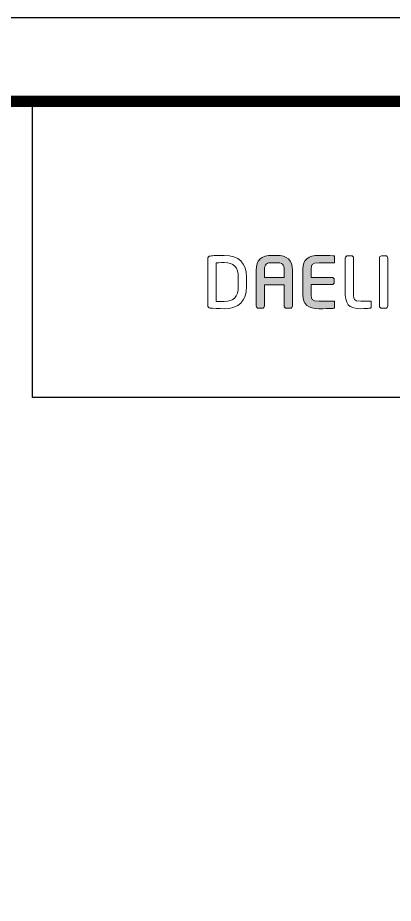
# Model space of a CAD drawing. Extents: x 16296675204 to 16296683393, y -37409618576 to -37409617244.
# Drawn here: x 16296675814.6 to 16296675864.3, y -37409617484.3 to -37409617367.1 of the extents above; entities that cross this region are included whole.
import ezdxf

# ---------------------------------------------------------------- set-up
doc = ezdxf.new("R2010")
doc.units = 0
doc.header["$LTSCALE"] = 10
doc.header["$MEASUREMENT"] = 0
doc.layers.get('0').update_dxf_attribs({"linetype": 'CONTINUOUS'})
doc.layers.add('레이어 1', color=7, linetype='CONTINUOUS', lineweight=0)

msp = doc.modelspace()

# ---------------------------------------------------------------- hatches: boundary and pattern name
at = {"layer": '레이어 1'}
h = msp.add_hatch(color=5, dxfattribs=at)
h.dxf.hatch_style = 2
edge = h.paths.add_edge_path()
edge.add_spline(control_points=[(16296675849.874901, -37409617401.479279), (16296675849.874901, -37409617401.479279), (16296675847.27178, -37409617401.479279), (16296675847.27178, -37409617401.479279), (16296675847.27178, -37409617401.382523), (16296675847.27178, -37409617400.551033), (16296675847.27178, -37409617400.551033), (16296675847.27178, -37409617399.68309), (16296675847.529791, -37409617399.535812), (16296675848.303841, -37409617399.535812), (16296675848.303841, -37409617399.535812), (16296675848.84362, -37409617399.535812), (16296675848.84362, -37409617399.535812), (16296675849.617241, -37409617399.535812), (16296675849.874901, -37409617399.68309), (16296675849.874901, -37409617400.551033), (16296675849.874901, -37409617400.551033), (16296675849.874901, -37409617401.382523), (16296675849.874901, -37409617401.479279)], knot_values=[0, 0, 0, 0, 1, 1, 1, 2, 2, 2, 3, 3, 3, 4, 4, 4, 5, 5, 5, 6, 6, 6, 6], degree=3, periodic=0)
edge = h.paths.add_edge_path()
edge.add_spline(control_points=[(16296675848.84362, -37409617398.561607), (16296675848.84362, -37409617398.561607), (16296675848.303841, -37409617398.561607), (16296675848.303841, -37409617398.561607), (16296675846.82922, -37409617398.561607), (16296675846.171761, -37409617399.174973), (16296675846.171761, -37409617400.551033), (16296675846.171761, -37409617400.551033), (16296675846.171761, -37409617405.258621), (16296675846.171761, -37409617405.258621), (16296675846.171761, -37409617405.424141), (16296675846.306259, -37409617405.564392), (16296675846.465019, -37409617405.564392), (16296675846.465019, -37409617405.564392), (16296675846.980009, -37409617405.564392), (16296675846.980009, -37409617405.564392), (16296675847.16254, -37409617405.564392), (16296675847.27178, -37409617405.409401), (16296675847.27178, -37409617405.258621), (16296675847.27178, -37409617405.258621), (16296675847.27178, -37409617402.553436), (16296675847.27178, -37409617402.447884), (16296675847.27178, -37409617402.447884), (16296675849.874901, -37409617402.447884), (16296675849.874901, -37409617402.447884), (16296675849.874901, -37409617402.553436), (16296675849.874901, -37409617405.258621), (16296675849.874901, -37409617405.258621), (16296675849.874901, -37409617405.427277), (16296675850.0079, -37409617405.564392), (16296675850.171749, -37409617405.564392), (16296675850.171749, -37409617405.564392), (16296675850.68042, -37409617405.564392), (16296675850.68042, -37409617405.564392), (16296675850.858749, -37409617405.564392), (16296675850.97876, -37409617405.406227), (16296675850.97876, -37409617405.258621), (16296675850.97876, -37409617405.258621), (16296675850.97876, -37409617400.551033), (16296675850.97876, -37409617400.551033), (16296675850.97876, -37409617399.174973), (16296675850.320009, -37409617398.561607), (16296675848.84362, -37409617398.561607)], knot_values=[0, 0, 0, 0, 1, 1, 1, 2, 2, 2, 3, 3, 3, 4, 4, 4, 5, 5, 5, 6, 6, 6, 7, 7, 7, 8, 8, 8, 9, 9, 9, 10, 10, 10, 11, 11, 11, 12, 12, 12, 13, 13, 13, 14, 14, 14, 14], degree=3, periodic=0)
h = msp.add_hatch(color=5, dxfattribs=at)
h.dxf.hatch_style = 2
edge = h.paths.add_edge_path()
edge.add_spline(control_points=[(16296675852.37772, -37409617400.360626), (16296675852.37772, -37409617400.360626), (16296675852.37772, -37409617403.82608), (16296675852.37772, -37409617403.82608), (16296675852.37772, -37409617405.038383), (16296675853.07015, -37409617405.627167), (16296675854.49497, -37409617405.627167), (16296675855.123911, -37409617405.627167), (16296675855.979931, -37409617405.615623), (16296675856.32221, -37409617405.583687), (16296675856.317289, -37409617405.583687), (16296675856.488171, -37409617405.5672), (16296675856.488171, -37409617405.5672), (16296675856.488171, -37409617405.5672), (16296675856.537621, -37409617405.562302), (16296675856.537621, -37409617405.562302), (16296675856.537621, -37409617405.562302), (16296675856.537621, -37409617404.635094), (16296675856.537621, -37409617404.635094), (16296675856.537621, -37409617404.635094), (16296675854.502781, -37409617404.635094), (16296675854.502781, -37409617404.635094), (16296675853.48333, -37409617404.635094), (16296675853.48333, -37409617404.347527), (16296675853.48333, -37409617403.82608), (16296675853.48333, -37409617403.82608), (16296675853.48333, -37409617402.541862), (16296675853.48333, -37409617402.441559), (16296675853.5881, -37409617402.441559), (16296675856.218571, -37409617402.441559), (16296675856.218571, -37409617402.441559), (16296675856.39085, -37409617402.441559), (16296675856.5312, -37409617402.30481), (16296675856.5312, -37409617402.136482), (16296675856.5312, -37409617402.136482), (16296675856.5312, -37409617401.792801), (16296675856.5312, -37409617401.792801), (16296675856.5312, -37409617401.623444), (16296675856.39085, -37409617401.486313), (16296675856.218571, -37409617401.486313), (16296675856.218571, -37409617401.486313), (16296675853.5881, -37409617401.486313), (16296675853.48333, -37409617401.486313), (16296675853.48333, -37409617401.386719), (16296675853.48333, -37409617400.360626), (16296675853.48333, -37409617400.360626), (16296675853.48333, -37409617399.839851), (16296675853.48333, -37409617399.552994), (16296675854.502781, -37409617399.552994), (16296675854.502781, -37409617399.552994), (16296675856.536819, -37409617399.561073), (16296675856.536819, -37409617399.561073), (16296675856.536819, -37409617399.561073), (16296675856.536819, -37409617398.639458), (16296675856.536819, -37409617398.639458), (16296675856.536819, -37409617398.639458), (16296675856.32106, -37409617398.616318), (16296675856.32106, -37409617398.616318), (16296675855.920851, -37409617398.5802), (16296675855.0033, -37409617398.561607), (16296675854.49497, -37409617398.561607), (16296675853.07015, -37409617398.561607), (16296675852.37772, -37409617399.149696), (16296675852.37772, -37409617400.360626)], knot_values=[0, 0, 0, 0, 1, 1, 1, 2, 2, 2, 3, 3, 3, 4, 4, 4, 5, 5, 5, 6, 6, 6, 7, 7, 7, 8, 8, 8, 9, 9, 9, 10, 10, 10, 11, 11, 11, 12, 12, 12, 13, 13, 13, 14, 14, 14, 15, 15, 15, 16, 16, 16, 17, 17, 17, 18, 18, 18, 19, 19, 19, 20, 20, 20, 21, 21, 21, 21], degree=3, periodic=0)

# ---------------------------------------------------------------- linework, layer by layer
at = {"color": 5, "ltscale": 0.5}
msp.add_line((16296675816.50938, -37409617417.36499), (16296675816.50938, -37409617378.17775), dxfattribs=at)
at = {"color": 5, "ltscale": 40}
msp.add_line((16296675920.552481, -37409617417.36499), (16296675816.50938, -37409617417.36499), dxfattribs=at)
at = {"ltscale": 0.5}
msp.add_lwpolyline([(16296675280.084169, -37409617844.102562), (16296675931.084169, -37409617844.102562), (16296675931.084169, -37409617367.102562), (16296675280.084169, -37409617367.102562)], close=True, dxfattribs=at)
at = {"color": 5, "linetype": 'ByBlock', "lineweight": 200, "const_width": 1.5}
msp.add_lwpolyline([(16296675290.552361, -37409617823.677841), (16296675920.552361, -37409617823.677841), (16296675920.552361, -37409617378.177841), (16296675290.552361, -37409617378.177841)], close=True, dxfattribs=at)
at = {"layer": '레이어 1', "color": 5}
for points, knots in [([(16296675841.94561, -37409617398.561607), (16296675841.25424, -37409617398.561607), (16296675840.357349, -37409617398.60405), (16296675840.06324, -37409617398.651382), (16296675839.879299, -37409617398.682251), (16296675839.761379, -37409617398.819717), (16296675839.761379, -37409617399.001373), (16296675839.761379, -37409617399.001373), (16296675839.761379, -37409617405.187759), (16296675839.761379, -37409617405.187759), (16296675839.761379, -37409617405.378189), (16296675839.88043, -37409617405.512161), (16296675840.07218, -37409617405.538803), (16296675840.350349, -37409617405.585083), (16296675841.244329, -37409617405.627167), (16296675841.94561, -37409617405.627167), (16296675843.87612, -37409617405.627167), (16296675844.89608, -37409617404.615097), (16296675844.89608, -37409617402.701431), (16296675844.89608, -37409617402.701431), (16296675844.89608, -37409617401.486656), (16296675844.89608, -37409617401.486656), (16296675844.89608, -37409617399.572998), (16296675843.87612, -37409617398.561607), (16296675841.94561, -37409617398.561607)], [0, 0, 0, 0, 1, 1, 1, 2, 2, 2, 3, 3, 3, 4, 4, 4, 5, 5, 5, 6, 6, 6, 7, 7, 7, 8, 8, 8, 8]), ([(16296675848.84362, -37409617398.561607), (16296675848.84362, -37409617398.561607), (16296675848.303841, -37409617398.561607), (16296675848.303841, -37409617398.561607), (16296675846.82922, -37409617398.561607), (16296675846.171761, -37409617399.174973), (16296675846.171761, -37409617400.551033), (16296675846.171761, -37409617400.551033), (16296675846.171761, -37409617405.258621), (16296675846.171761, -37409617405.258621), (16296675846.171761, -37409617405.424141), (16296675846.306259, -37409617405.564392), (16296675846.465019, -37409617405.564392), (16296675846.465019, -37409617405.564392), (16296675846.980009, -37409617405.564392), (16296675846.980009, -37409617405.564392), (16296675847.16254, -37409617405.564392), (16296675847.27178, -37409617405.409401), (16296675847.27178, -37409617405.258621), (16296675847.27178, -37409617405.258621), (16296675847.27178, -37409617402.553436), (16296675847.27178, -37409617402.447884), (16296675847.27178, -37409617402.447884), (16296675849.874901, -37409617402.447884), (16296675849.874901, -37409617402.447884), (16296675849.874901, -37409617402.553436), (16296675849.874901, -37409617405.258621), (16296675849.874901, -37409617405.258621), (16296675849.874901, -37409617405.427277), (16296675850.0079, -37409617405.564392), (16296675850.171749, -37409617405.564392), (16296675850.171749, -37409617405.564392), (16296675850.68042, -37409617405.564392), (16296675850.68042, -37409617405.564392), (16296675850.858749, -37409617405.564392), (16296675850.97876, -37409617405.406227), (16296675850.97876, -37409617405.258621), (16296675850.97876, -37409617405.258621), (16296675850.97876, -37409617400.551033), (16296675850.97876, -37409617400.551033), (16296675850.97876, -37409617399.174973), (16296675850.320009, -37409617398.561607), (16296675848.84362, -37409617398.561607)], [0, 0, 0, 0, 1, 1, 1, 2, 2, 2, 3, 3, 3, 4, 4, 4, 5, 5, 5, 6, 6, 6, 7, 7, 7, 8, 8, 8, 9, 9, 9, 10, 10, 10, 11, 11, 11, 12, 12, 12, 13, 13, 13, 14, 14, 14, 14]), ([(16296675852.37772, -37409617400.360626), (16296675852.37772, -37409617400.360626), (16296675852.37772, -37409617403.82608), (16296675852.37772, -37409617403.82608), (16296675852.37772, -37409617405.038383), (16296675853.07015, -37409617405.627167), (16296675854.49497, -37409617405.627167), (16296675855.123911, -37409617405.627167), (16296675855.979931, -37409617405.615623), (16296675856.32221, -37409617405.583687), (16296675856.317289, -37409617405.583687), (16296675856.488171, -37409617405.5672), (16296675856.488171, -37409617405.5672), (16296675856.488171, -37409617405.5672), (16296675856.537621, -37409617405.562302), (16296675856.537621, -37409617405.562302), (16296675856.537621, -37409617405.562302), (16296675856.537621, -37409617404.635094), (16296675856.537621, -37409617404.635094), (16296675856.537621, -37409617404.635094), (16296675854.502781, -37409617404.635094), (16296675854.502781, -37409617404.635094), (16296675853.48333, -37409617404.635094), (16296675853.48333, -37409617404.347527), (16296675853.48333, -37409617403.82608), (16296675853.48333, -37409617403.82608), (16296675853.48333, -37409617402.541862), (16296675853.48333, -37409617402.441559), (16296675853.5881, -37409617402.441559), (16296675856.218571, -37409617402.441559), (16296675856.218571, -37409617402.441559), (16296675856.39085, -37409617402.441559), (16296675856.5312, -37409617402.30481), (16296675856.5312, -37409617402.136482), (16296675856.5312, -37409617402.136482), (16296675856.5312, -37409617401.792801), (16296675856.5312, -37409617401.792801), (16296675856.5312, -37409617401.623444), (16296675856.39085, -37409617401.486313), (16296675856.218571, -37409617401.486313), (16296675856.218571, -37409617401.486313), (16296675853.5881, -37409617401.486313), (16296675853.48333, -37409617401.486313), (16296675853.48333, -37409617401.386719), (16296675853.48333, -37409617400.360626), (16296675853.48333, -37409617400.360626), (16296675853.48333, -37409617399.839851), (16296675853.48333, -37409617399.552994), (16296675854.502781, -37409617399.552994), (16296675854.502781, -37409617399.552994), (16296675856.536819, -37409617399.561073), (16296675856.536819, -37409617399.561073), (16296675856.536819, -37409617399.561073), (16296675856.536819, -37409617398.639458), (16296675856.536819, -37409617398.639458), (16296675856.536819, -37409617398.639458), (16296675856.32106, -37409617398.616318), (16296675856.32106, -37409617398.616318), (16296675855.920851, -37409617398.5802), (16296675855.0033, -37409617398.561607), (16296675854.49497, -37409617398.561607), (16296675853.07015, -37409617398.561607), (16296675852.37772, -37409617399.149696), (16296675852.37772, -37409617400.360626)], [0, 0, 0, 0, 1, 1, 1, 2, 2, 2, 3, 3, 3, 4, 4, 4, 5, 5, 5, 6, 6, 6, 7, 7, 7, 8, 8, 8, 9, 9, 9, 10, 10, 10, 11, 11, 11, 12, 12, 12, 13, 13, 13, 14, 14, 14, 15, 15, 15, 16, 16, 16, 17, 17, 17, 18, 18, 18, 19, 19, 19, 20, 20, 20, 21, 21, 21, 21]), ([(16296675858.304171, -37409617398.624397), (16296675858.133921, -37409617398.624397), (16296675857.98962, -37409617398.765022), (16296675857.98962, -37409617398.931931), (16296675857.98962, -37409617398.931931), (16296675857.98962, -37409617403.82608), (16296675857.98962, -37409617403.82608), (16296675857.98962, -37409617405.42202), (16296675859.07884, -37409617405.627167), (16296675860.027069, -37409617405.627167), (16296675860.72283, -37409617405.627167), (16296675860.90134, -37409617405.597702), (16296675861.107349, -37409617405.563339), (16296675861.107349, -37409617405.563339), (16296675861.22747, -37409617405.544418), (16296675861.22747, -37409617405.544418), (16296675861.22571, -37409617405.54512), (16296675861.386499, -37409617405.525131), (16296675861.386499, -37409617405.525131), (16296675861.386499, -37409617405.525131), (16296675861.4342, -37409617405.518806), (16296675861.4342, -37409617405.518806), (16296675861.4342, -37409617405.518806), (16296675861.4342, -37409617404.635094), (16296675861.4342, -37409617404.635094), (16296675861.4342, -37409617404.635094), (16296675860.0376, -37409617404.635094), (16296675860.0376, -37409617404.635094), (16296675859.092859, -37409617404.635094), (16296675859.092859, -37409617404.27845), (16296675859.092859, -37409617403.932327), (16296675859.092859, -37409617403.932327), (16296675859.092859, -37409617398.931931), (16296675859.092859, -37409617398.931931), (16296675859.092859, -37409617398.765022), (16296675858.94978, -37409617398.624397), (16296675858.78005, -37409617398.624397), (16296675858.78005, -37409617398.624397), (16296675858.304171, -37409617398.624397), (16296675858.304171, -37409617398.624397)], [0, 0, 0, 0, 1, 1, 1, 2, 2, 2, 3, 3, 3, 4, 4, 4, 5, 5, 5, 6, 6, 6, 7, 7, 7, 8, 8, 8, 9, 9, 9, 10, 10, 10, 11, 11, 11, 12, 12, 12, 13, 13, 13, 13]), ([(16296675862.79958, -37409617398.624397), (16296675862.61582, -37409617398.624397), (16296675862.50606, -37409617398.776237), (16296675862.50606, -37409617398.922829), (16296675862.50606, -37409617398.922829), (16296675862.50606, -37409617405.258621), (16296675862.50606, -37409617405.258621), (16296675862.50606, -37409617405.427277), (16296675862.63793, -37409617405.564392), (16296675862.79958, -37409617405.564392), (16296675862.79958, -37409617405.564392), (16296675863.313669, -37409617405.564392), (16296675863.313669, -37409617405.564392), (16296675863.497789, -37409617405.564392), (16296675863.607731, -37409617405.409401), (16296675863.607731, -37409617405.258621), (16296675863.607731, -37409617405.258621), (16296675863.607731, -37409617398.922829), (16296675863.607731, -37409617398.922829), (16296675863.607731, -37409617398.755539), (16296675863.47887, -37409617398.624397), (16296675863.313669, -37409617398.624397), (16296675863.313669, -37409617398.624397), (16296675862.79958, -37409617398.624397), (16296675862.79958, -37409617398.624397)], [0, 0, 0, 0, 1, 1, 1, 2, 2, 2, 3, 3, 3, 4, 4, 4, 5, 5, 5, 6, 6, 6, 7, 7, 7, 8, 8, 8, 8]), ([(16296675843.796169, -37409617402.701431), (16296675843.796169, -37409617404.02771), (16296675843.191059, -37409617404.672974), (16296675841.94561, -37409617404.672974), (16296675841.94561, -37409617404.672974), (16296675841.093531, -37409617404.657204), (16296675840.87146, -37409617404.653343), (16296675840.87146, -37409617404.653343), (16296675840.87146, -37409617399.568069), (16296675840.87146, -37409617399.568069), (16296675841.31279, -37409617399.524246), (16296675841.939989, -37409617399.516876), (16296675841.94623, -37409617399.516876), (16296675843.22543, -37409617399.516876), (16296675843.796169, -37409617400.124603), (16296675843.796169, -37409617401.486656), (16296675843.796169, -37409617401.486656), (16296675843.796169, -37409617402.701431), (16296675843.796169, -37409617402.701431)], [0, 0, 0, 0, 1, 1, 1, 2, 2, 2, 3, 3, 3, 4, 4, 4, 5, 5, 5, 6, 6, 6, 6]), ([(16296675849.874901, -37409617401.479279), (16296675849.874901, -37409617401.479279), (16296675847.27178, -37409617401.479279), (16296675847.27178, -37409617401.479279), (16296675847.27178, -37409617401.382523), (16296675847.27178, -37409617400.551033), (16296675847.27178, -37409617400.551033), (16296675847.27178, -37409617399.68309), (16296675847.529791, -37409617399.535812), (16296675848.303841, -37409617399.535812), (16296675848.303841, -37409617399.535812), (16296675848.84362, -37409617399.535812), (16296675848.84362, -37409617399.535812), (16296675849.617241, -37409617399.535812), (16296675849.874901, -37409617399.68309), (16296675849.874901, -37409617400.551033), (16296675849.874901, -37409617400.551033), (16296675849.874901, -37409617401.382523), (16296675849.874901, -37409617401.479279)], [0, 0, 0, 0, 1, 1, 1, 2, 2, 2, 3, 3, 3, 4, 4, 4, 5, 5, 5, 6, 6, 6, 6])]:
    msp.add_open_spline(points, degree=3, knots=knots, dxfattribs=at)

doc.saveas('drawing.dxf')
